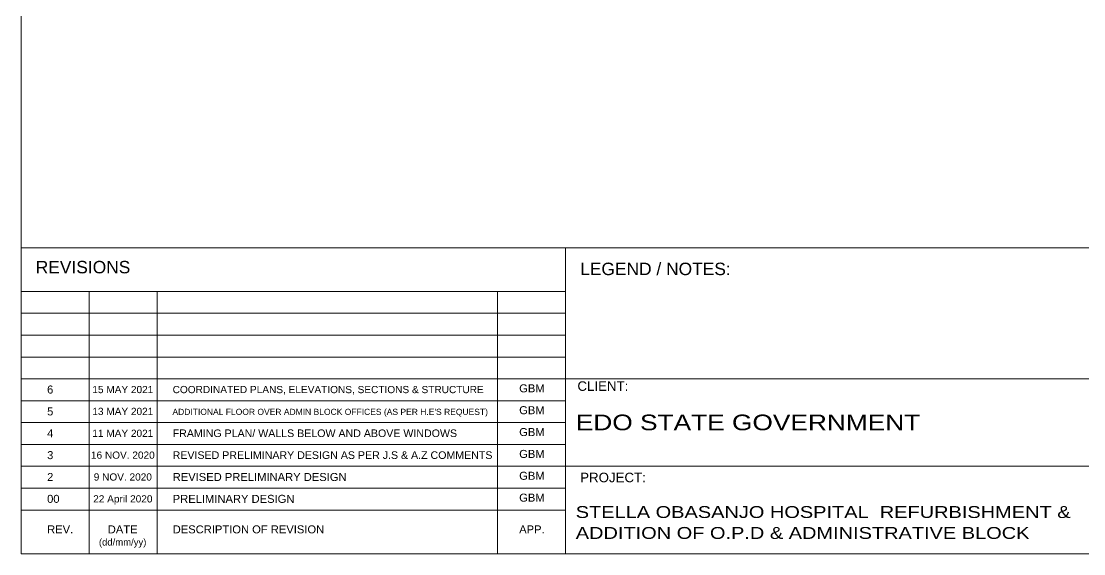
# Model space of a CAD drawing. Extents: x -234346 to 58427, y -132654 to -82394.
# Drawn here: x -84188 to -57017, y -132320 to -118704 of the extents above; entities that cross this region are included whole.
import ezdxf

# ---------------------------------------------------------------- set-up
doc = ezdxf.new("R2010")
doc.units = 0
doc.header["$LTSCALE"] = 8
doc.layers.add('FIRE', color=1, linetype='Continuous')
doc.layers.add('Frame', color=9, linetype='Continuous', lineweight=9)
doc.styles.add('MARI3', font='arial.ttf', dxfattribs={"width": 1.2})
doc.styles.add('TTLB-A0-JeddahDP$0$Standard', font='txt_____.ttf')
doc.styles.add('TTLB-A0-JeddahDP$0$swis721', font='swiss.ttf')

# ---------------------------------------------------------------- blocks, each defined once
blk = doc.blocks.new('FFFF')
at = {"layer": 'Frame', "insert": (-69900, -124831), "char_height": 317.96, "width": 7631.12, "attachment_point": 1, "style": 'TTLB-A0-JeddahDP$0$Standard'}
blk.add_mtext('{\\fArial|b0|i0|c0|p34;LEGEND / NOTES:}', dxfattribs=at)

msp = doc.modelspace()

# ---------------------------------------------------------------- linework, layer by layer
at = {"layer": 'Frame'}
for p, q in [((-84187.9, -83116.9), (-84187.9, -132319.9)), ((-14600.9, -124494.3), (-84187.9, -124494.3)), ((-70270.5, -124494.3), (-70270.5, -132319.9)), ((-70270.5, -125612.2), (-84187.9, -125612.2)), ((-82448.2, -132319.9), (-82448.2, -125612.2)), ((-80708.6, -132319.9), (-80708.6, -125612.2)), ((-72010.2, -132319.9), (-72010.2, -125612.2)), ((-70270.5, -126171.2), (-84187.9, -126171.2)), ((-70270.5, -126730.1), (-84187.9, -126730.1)), ((-70270.5, -127289.1), (-84187.9, -127289.1)), ((-14600.9, -127848.1), (-84187.9, -127848.1)), ((-70270.5, -128407.1), (-84187.9, -128407.1)), ((-70270.5, -128966), (-84187.9, -128966)), ((-70270.5, -129525), (-84187.9, -129525)), ((-70270.5, -130084), (-84187.9, -130084)), ((-56353.1, -130084), (-70270.5, -130084)), ((-70270.5, -130643), (-84187.9, -130643)), ((-70270.5, -131201.9), (-84187.9, -131201.9)), ((-84187.9, -132319.9, 0.4), (-14600.9, -132319.9, 0.4))]:
    msp.add_line(p, q, dxfattribs=at)

# ---------------------------------------------------------------- block references
at = {"layer": 'FIRE'}
msp.add_blockref('FFFF', (5.1, -45.8), dxfattribs=at)

# ---------------------------------------------------------------- texts
at = {"layer": 'Frame', "style": 'MARI3', "width": 1.2}
for s, height, p in [('EDO STATE GOVERNMENT', 400.787, (-70006.8, -129162.3, 0)), ('STELLA OBASANJO HOSPITAL  REFURBISHMENT &', 304.598, (-70008.5, -131405.6, 0)), ('ADDITION OF O.P.D & ADMINISTRATIVE BLOCK', 304.598, (-70008.5, -131940.7, 0))]:
    msp.add_text(s, height=height, dxfattribs=at).set_placement(p)
at = {"layer": 'Frame', "attachment_point": 1}
for s, insert, char_height, width, style in [('{\\fArial|b0|i0|c0|p34;REVISIONS}', (-83817.4, -124831.5), 317.963, 7631.121, 'TTLB-A0-JeddahDP$0$Standard'), ('CLIENT:', (-69964.9, -127911.1), 243.01, 5832.34, 'TTLB-A0-JeddahDP$0$swis721'), ('{\\fArial|b0|i0|c0|p34;6}', (-83526.6, -128018.8), 204.624, 2694.806, 'TTLB-A0-JeddahDP$0$Standard'), ('\\pxqc;{\\fArial|b0|i0|c0|p34;15 MAY 2021}', (-82802.8, -128029.1), 184.162, 2425.326, 'TTLB-A0-JeddahDP$0$Standard'), ('{\\fArial|b0|i0|c0|p34;COORDINATED PLANS, ELEVATIONS, SECTIONS & STRUCTURE}', (-80316.6, -128028.8, 0), 184.673, 8720.487, 'TTLB-A0-JeddahDP$0$Standard'), ('{\\fArial|b0|i0|c0|p34;GBM}', (-71454.7, -127988.1), 204.624, 2694.806, 'TTLB-A0-JeddahDP$0$Standard'), ('{\\fArial|b0|i0|c0|p34;5}', (-83526.6, -128577.8, 0.4), 204.624, 2694.806, 'TTLB-A0-JeddahDP$0$Standard'), ('\\pxqc;{\\fArial|b0|i0|c0|p34;13 MAY 2021}', (-82802.8, -128588, 0.4), 184.162, 2425.326, 'TTLB-A0-JeddahDP$0$Standard'), ("{\\fArial|b0|i0|c0|p34;ADDITIONAL FLOOR OVER ADMIN BLOCK OFFICES (AS PER H.E'S REQUEST)}", (-80321.3, -128613.4, 0.4), 155.514, 8295.024, 'TTLB-A0-JeddahDP$0$Standard'), ('{\\fArial|b0|i0|c0|p34;GBM}', (-71454.7, -128547.1, 0.4), 204.624, 2694.806, 'TTLB-A0-JeddahDP$0$Standard'), ('{\\fArial|b0|i0|c0|p34;4}', (-83526.6, -129136.7), 204.624, 2694.806, 'TTLB-A0-JeddahDP$0$Standard'), ('\\pxqc;{\\fArial|b0|i0|c0|p34;11 MAY 2021}', (-82802.8, -129147), 184.162, 2425.326, 'TTLB-A0-JeddahDP$0$Standard'), ('{\\fArial|b0|i0|c0|p34;FRAMING PLAN/ WALLS BELOW AND ABOVE WINDOWS}', (-80315.8, -129141.6, 0), 194.393, 9179.46, 'TTLB-A0-JeddahDP$0$Standard'), ('{\\fArial|b0|i0|c0|p34;GBM}', (-71454.7, -129106), 204.624, 2694.806, 'TTLB-A0-JeddahDP$0$Standard'), ('{\\fArial|b0|i0|c0|p34;3}', (-83526.6, -129695.7), 204.624, 2694.806, 'TTLB-A0-JeddahDP$0$Standard'), ('\\pxqc;{\\fArial|b0|i0|c0|p34;16 NOV. 2020}', (-82802.8, -129706), 184.162, 2425.326, 'TTLB-A0-JeddahDP$0$Standard'), ('{\\fArial|b0|i0|c0|p34;REVISED PRELIMINARY DESIGN AS PER J.S & A.Z COMMENTS}', (-80315.8, -129700.6, 0), 194.393, 9179.46, 'TTLB-A0-JeddahDP$0$Standard'), ('{\\fArial|b0|i0|c0|p34;GBM}', (-71454.7, -129665), 204.624, 2694.806, 'TTLB-A0-JeddahDP$0$Standard'), ('{\\fArial|b0|i0|c0|p34;2}', (-83526.6, -130254.7), 204.624, 2694.806, 'TTLB-A0-JeddahDP$0$Standard'), ('\\pxqc;{\\fArial|b0|i0|c0|p34;9 NOV. 2020}', (-82802.8, -130265), 184.162, 2425.326, 'TTLB-A0-JeddahDP$0$Standard'), ('{\\fArial|b0|i0|c0|p34;REVISED PRELIMINARY DESIGN}', (-80315.4, -130254.7), 204.624, 8492.981, 'TTLB-A0-JeddahDP$0$Standard'), ('{\\fArial|b0|i0|c0|p34;GBM}', (-71454.7, -130224), 204.624, 2694.806, 'TTLB-A0-JeddahDP$0$Standard'), ('PROJECT:', (-69894.5, -130247.8), 243.01, 5832.34, 'TTLB-A0-JeddahDP$0$swis721'), ('{\\fArial|b0|i0|c0|p34;00}', (-83526.6, -130813.7), 204.624, 2694.806, 'TTLB-A0-JeddahDP$0$Standard'), ('\\pxqc;{\\fArial|b0|i0|c0|p34;22 April 2020}', (-82802.8, -130823.9), 184.162, 2425.326, 'TTLB-A0-JeddahDP$0$Standard'), ('{\\fArial|b0|i0|c0|p34;PRELIMINARY DESIGN}', (-80315.4, -130813.7), 204.624, 8492.981, 'TTLB-A0-JeddahDP$0$Standard'), ('{\\fArial|b0|i0|c0|p34;GBM}', (-71454.7, -130782.9), 204.624, 2694.806, 'TTLB-A0-JeddahDP$0$Standard'), ('{\\fArial|b0|i0|c0|p34;REV.}', (-83526.6, -131594.4), 204.624, 2694.806, 'TTLB-A0-JeddahDP$0$Standard'), ('\\pxqc;{\\fArial|b0|i0|c0|p34;DATE\\P\\H0.85x;(dd/mm/yy)}', (-82942.3, -131594.4), 204.624, 2694.806, 'TTLB-A0-JeddahDP$0$Standard'), ('{\\fArial|b0|i0|c0|p34;DESCRIPTION OF REVISION}', (-80315.4, -131594.4), 204.624, 4163.211, 'TTLB-A0-JeddahDP$0$Standard'), ('{\\fArial|b0|i0|c0|p34;APP.}', (-71454.7, -131594.4), 204.624, 2694.806, 'TTLB-A0-JeddahDP$0$Standard')]:
    msp.add_mtext(s, dxfattribs=dict(at, insert=insert, char_height=char_height, width=width, style=style))

doc.saveas('drawing.dxf')
